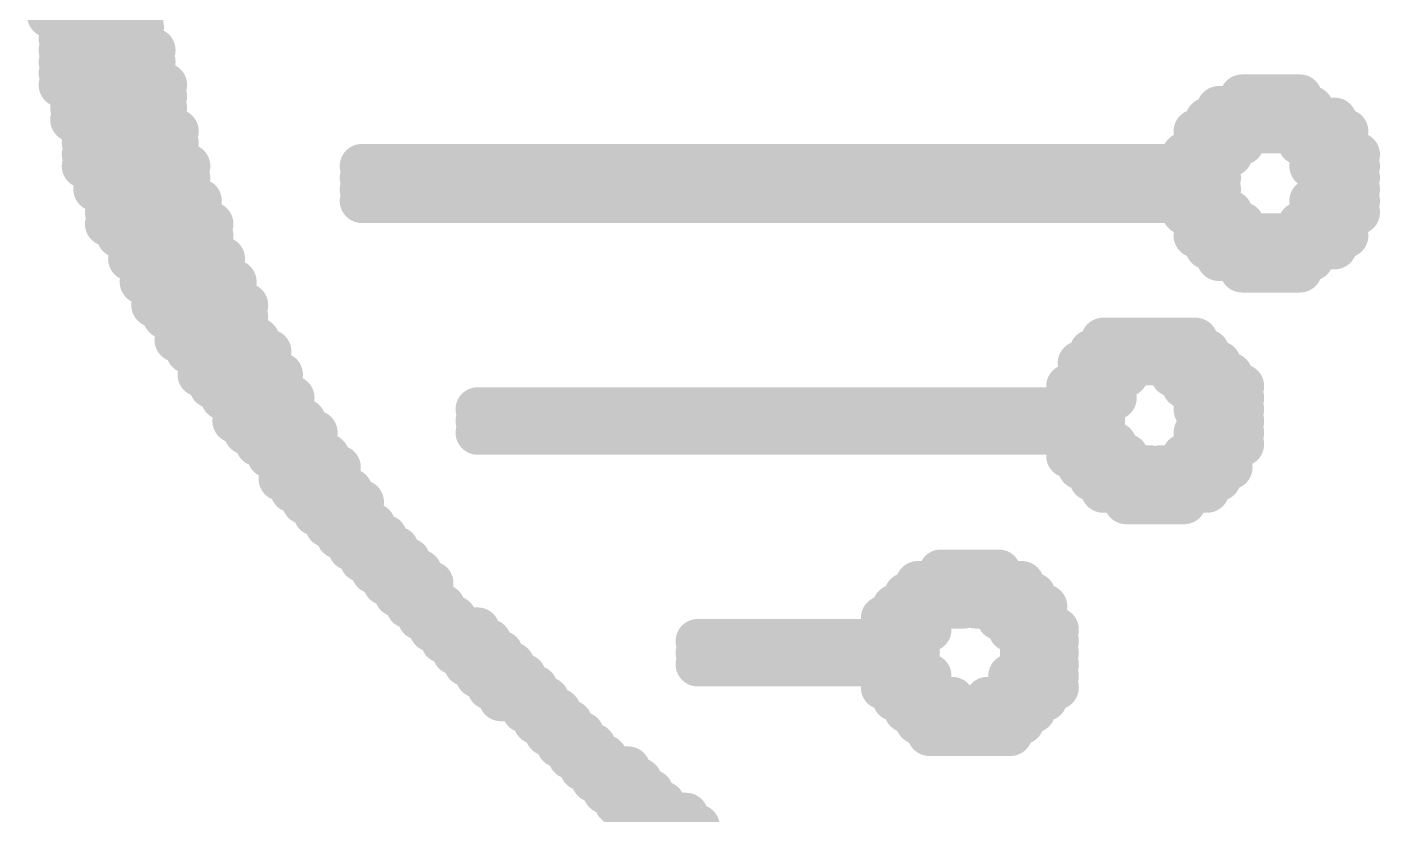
# Model space of a CAD drawing. Header units: inches. Extents: x -4.4 to 45.3, y -0.3 to 53.7.
# Drawn here: x 19.379 to 21.708, y 9.031 to 10.387 of the extents above; entities that cross this region are included whole.
import ezdxf

# ---------------------------------------------------------------- set-up
doc = ezdxf.new("R2010")
doc.units = ezdxf.units.IN
doc.layers.add('Bottom Overlay', color=54, linetype='Continuous')

msp = doc.modelspace()

# ---------------------------------------------------------------- linework, layer by layer
at = {"layer": 'Bottom Overlay', "const_width": 0.0762}
for points in [[(19.4168, 10.4069), (19.4766, 10.4069)], [(19.5364, 10.4069), (19.5763, 10.4069)], [(19.4367, 10.3869), (19.4766, 10.3869)], [(19.5364, 10.3869), (19.5763, 10.3869)], [(19.4367, 10.367), (19.4766, 10.367)], [(19.5364, 10.367), (19.5763, 10.367)], [(19.4367, 10.3471), (19.4766, 10.3471)], [(19.5563, 10.3471), (19.5962, 10.3471)], [(19.4367, 10.3271), (19.4965, 10.3271)], [(19.4367, 10.3072), (19.4965, 10.3072)], [(19.5563, 10.3271), (19.5962, 10.3271)], [(19.5563, 10.3072), (19.5962, 10.3072)], [(19.4367, 10.2872), (19.4965, 10.2872)], [(19.5563, 10.2872), (19.6162, 10.2872)], [(19.4566, 10.2673), (19.4965, 10.2673)], [(19.5563, 10.2673), (19.6162, 10.2673)], [(21.4706, 10.2673), (21.5703, 10.2673)], [(19.4566, 10.2474), (19.4965, 10.2474)], [(19.5763, 10.2474), (19.6162, 10.2474)], [(21.4307, 10.2474), (21.5902, 10.2474)], [(19.4566, 10.2274), (19.5165, 10.2274)], [(19.5763, 10.2274), (19.6162, 10.2274)], [(21.4108, 10.2274), (21.6301, 10.2274)], [(19.4766, 10.2075), (19.5165, 10.2075)], [(19.5763, 10.2075), (19.6361, 10.2075)], [(21.3908, 10.2075), (21.6501, 10.2075)], [(19.4766, 10.1875), (19.5165, 10.1875)], [(19.4766, 10.1676), (19.5364, 10.1676)], [(19.5962, 10.1875), (19.6361, 10.1875)], [(19.5962, 10.1676), (19.6361, 10.1676)], [(21.3709, 10.1676), (21.4507, 10.1676)], [(21.3908, 10.1875), (21.4706, 10.1875)], [(21.5703, 10.1875), (21.6501, 10.1875)], [(21.5902, 10.1676), (21.67, 10.1676)], [(19.4766, 10.1477), (19.5364, 10.1477)], [(19.5962, 10.1477), (19.656, 10.1477)], [(19.9552, 10.1477), (21.4307, 10.1477)], [(21.5902, 10.1477), (21.67, 10.1477)], [(19.4965, 10.1277), (19.5364, 10.1277)], [(19.5962, 10.1277), (19.656, 10.1277)], [(19.9552, 10.1277), (21.4307, 10.1277)], [(21.6102, 10.1277), (21.67, 10.1277)], [(19.4965, 10.1078), (19.5563, 10.1078)], [(19.6162, 10.1078), (19.656, 10.1078)], [(19.9552, 10.1078), (21.4307, 10.1078)], [(21.6102, 10.1078), (21.67, 10.1078)], [(19.5165, 10.0878), (19.5563, 10.0878)], [(19.6162, 10.0878), (19.676, 10.0878)], [(19.9552, 10.0878), (21.4307, 10.0878)], [(21.5902, 10.0878), (21.67, 10.0878)], [(19.5165, 10.0679), (19.5763, 10.0679)], [(19.6361, 10.0679), (19.676, 10.0679)], [(21.3709, 10.0679), (21.4507, 10.0679)], [(21.5902, 10.0679), (21.67, 10.0679)], [(19.5165, 10.048), (19.5763, 10.048)], [(19.5364, 10.028), (19.5962, 10.028)], [(19.6361, 10.048), (19.6959, 10.048)], [(19.6361, 10.028), (19.6959, 10.028)], [(21.3908, 10.048), (21.4706, 10.048)], [(21.3908, 10.028), (21.6501, 10.028)], [(21.5703, 10.048), (21.6501, 10.048)], [(19.5563, 10.0081), (19.5962, 10.0081)], [(19.656, 10.0081), (19.6959, 10.0081)], [(21.4108, 10.0081), (21.6301, 10.0081)], [(19.5563, 9.9881), (19.6162, 9.9881)], [(19.656, 9.9881), (19.7159, 9.9881)], [(21.4307, 9.9881), (21.5902, 9.9881)], [(19.5763, 9.9682), (19.6162, 9.9682)], [(19.676, 9.9682), (19.7159, 9.9682)], [(21.4706, 9.9682), (21.5703, 9.9682)], [(19.5763, 9.9483), (19.6361, 9.9483)], [(19.676, 9.9483), (19.7358, 9.9483)], [(19.5962, 9.9283), (19.656, 9.9283)], [(19.6959, 9.9283), (19.7358, 9.9283)], [(19.5962, 9.9084), (19.656, 9.9084)], [(19.6162, 9.8884), (19.676, 9.8884)], [(19.6959, 9.9084), (19.7557, 9.9084)], [(19.6959, 9.8884), (19.7557, 9.8884)], [(19.6361, 9.8685), (19.676, 9.8685)], [(19.7159, 9.8685), (19.7557, 9.8685)], [(19.6361, 9.8486), (19.6959, 9.8486)], [(19.7159, 9.8486), (19.7757, 9.8486)], [(21.2313, 9.8486), (21.3908, 9.8486)], [(19.656, 9.8286), (19.7159, 9.8286)], [(19.7358, 9.8286), (19.7956, 9.8286)], [(21.2114, 9.8286), (21.4108, 9.8286)], [(19.676, 9.8087), (19.7956, 9.8087)], [(21.1914, 9.8087), (21.4307, 9.8087)], [(19.676, 9.7887), (19.8156, 9.7887)], [(21.1914, 9.7887), (21.2712, 9.7887)], [(21.351, 9.7887), (21.4507, 9.7887)], [(19.6959, 9.7688), (19.8156, 9.7688)], [(19.7159, 9.7488), (19.8355, 9.7488)], [(21.1715, 9.7688), (21.2513, 9.7688)], [(21.1715, 9.7488), (21.2513, 9.7488)], [(21.3709, 9.7688), (21.4706, 9.7688)], [(21.3908, 9.7488), (21.4706, 9.7488)], [(19.7358, 9.7289), (19.8355, 9.7289)], [(20.1546, 9.7289), (21.2313, 9.7289)], [(21.3908, 9.7289), (21.4706, 9.7289)], [(19.7358, 9.709), (19.8555, 9.709)], [(20.1546, 9.709), (21.2313, 9.709)], [(21.4108, 9.709), (21.4706, 9.709)], [(19.7557, 9.689), (19.8754, 9.689)], [(20.1546, 9.689), (21.2313, 9.689)], [(21.3908, 9.689), (21.4706, 9.689)], [(19.7757, 9.6691), (19.8754, 9.6691)], [(21.1715, 9.6691), (21.2513, 9.6691)], [(21.3908, 9.6691), (21.4706, 9.6691)], [(19.7956, 9.6491), (19.8953, 9.6491)], [(19.8156, 9.6292), (19.9153, 9.6292)], [(21.1715, 9.6491), (21.2712, 9.6491)], [(21.1914, 9.6292), (21.3111, 9.6292)], [(21.331, 9.6292), (21.4507, 9.6292)], [(21.3709, 9.6491), (21.4507, 9.6491)], [(19.8156, 9.6093), (19.9153, 9.6093)], [(21.2114, 9.6093), (21.4307, 9.6093)], [(19.8355, 9.5893), (19.9352, 9.5893)], [(21.2313, 9.5893), (21.4108, 9.5893)], [(19.8555, 9.5694), (19.9552, 9.5694)], [(21.2712, 9.5694), (21.3709, 9.5694)], [(19.8754, 9.5494), (19.9552, 9.5494)], [(19.8953, 9.5295), (19.9751, 9.5295)], [(19.9153, 9.5096), (19.995, 9.5096)], [(19.9352, 9.4896), (20.015, 9.4896)], [(19.9552, 9.4697), (20.0349, 9.4697)], [(19.9751, 9.4497), (20.0549, 9.4497)], [(20.9522, 9.4497), (21.0519, 9.4497)], [(19.995, 9.4298), (20.0748, 9.4298)], [(20.9123, 9.4298), (21.0917, 9.4298)], [(20.015, 9.4099), (20.0748, 9.4099)], [(20.8923, 9.4099), (21.1117, 9.4099)], [(20.0349, 9.3899), (20.0947, 9.3899)], [(20.8724, 9.3899), (20.992, 9.3899)], [(21.012, 9.3899), (21.1316, 9.3899)], [(20.0549, 9.37), (20.1147, 9.37)], [(20.0748, 9.35), (20.1546, 9.35)], [(20.8525, 9.37), (20.9322, 9.37)], [(20.8525, 9.35), (20.9322, 9.35)], [(21.0519, 9.37), (21.1316, 9.37)], [(21.0718, 9.35), (21.1516, 9.35)], [(20.0947, 9.3301), (20.1745, 9.3301)], [(20.5334, 9.3301), (20.9123, 9.3301)], [(21.0917, 9.3301), (21.1516, 9.3301)], [(20.1147, 9.3102), (20.1944, 9.3102)], [(20.5334, 9.3102), (20.9123, 9.3102)], [(21.0917, 9.3102), (21.1516, 9.3102)], [(20.1346, 9.2902), (20.2144, 9.2902)], [(20.5334, 9.2902), (20.9123, 9.2902)], [(21.0917, 9.2902), (21.1516, 9.2902)], [(20.1546, 9.2703), (20.2343, 9.2703)], [(20.8525, 9.2703), (20.9322, 9.2703)], [(21.0718, 9.2703), (21.1516, 9.2703)], [(20.1745, 9.2503), (20.2543, 9.2503)], [(20.8525, 9.2503), (20.9322, 9.2503)], [(21.0718, 9.2503), (21.1516, 9.2503)], [(20.1944, 9.2304), (20.2742, 9.2304)], [(20.2343, 9.2105), (20.2941, 9.2105)], [(20.8724, 9.2304), (20.9721, 9.2304)], [(20.8923, 9.2105), (21.1117, 9.2105)], [(21.0319, 9.2304), (21.1316, 9.2304)], [(20.2543, 9.1905), (20.3141, 9.1905)], [(20.9123, 9.1905), (21.0917, 9.1905)], [(20.2742, 9.1706), (20.334, 9.1706)], [(20.9322, 9.1706), (21.0718, 9.1706)], [(20.2941, 9.1506), (20.354, 9.1506)], [(20.3141, 9.1307), (20.3739, 9.1307)], [(20.334, 9.1108), (20.4138, 9.1108)], [(20.354, 9.0908), (20.4337, 9.0908)], [(20.3739, 9.0709), (20.4537, 9.0709)], [(20.3938, 9.0509), (20.4736, 9.0509)], [(20.4138, 9.031), (20.5135, 9.031)], [(20.4337, 9.0111), (20.5334, 9.0111)]]:
    msp.add_lwpolyline(points, dxfattribs=at)
at = {"layer": 'Bottom Overlay', "const_width": 0.0381}
for points in [[(19.3977, 10.4069, 1), (19.4358, 10.4069, 1)], [(19.4575, 10.4069, 1), (19.4956, 10.4069, 1)], [(19.5174, 10.4069, 1), (19.5555, 10.4069, 1)], [(19.5572, 10.4069, 1), (19.5953, 10.4069, 1)], [(19.4177, 10.3869, 1), (19.4558, 10.3869, 1)], [(19.4575, 10.3869, 1), (19.4956, 10.3869, 1)], [(19.5174, 10.3869, 1), (19.5555, 10.3869, 1)], [(19.5572, 10.3869, 1), (19.5953, 10.3869, 1)], [(19.4177, 10.367, 1), (19.4558, 10.367, 1)], [(19.4575, 10.367, 1), (19.4956, 10.367, 1)], [(19.5174, 10.367, 1), (19.5555, 10.367, 1)], [(19.5572, 10.367, 1), (19.5953, 10.367, 1)], [(19.4177, 10.3471, 1), (19.4558, 10.3471, 1)], [(19.4575, 10.3471, 1), (19.4956, 10.3471, 1)], [(19.5373, 10.3471, 1), (19.5754, 10.3471, 1)], [(19.5772, 10.3471, 1), (19.6153, 10.3471, 1)], [(19.4177, 10.3271, 1), (19.4558, 10.3271, 1)], [(19.4177, 10.3072, 1), (19.4558, 10.3072, 1)], [(19.4775, 10.3271, 1), (19.5156, 10.3271, 1)], [(19.4775, 10.3072, 1), (19.5156, 10.3072, 1)], [(19.5373, 10.3271, 1), (19.5754, 10.3271, 1)], [(19.5373, 10.3072, 1), (19.5754, 10.3072, 1)], [(19.5772, 10.3271, 1), (19.6153, 10.3271, 1)], [(19.5772, 10.3072, 1), (19.6153, 10.3072, 1)], [(19.4177, 10.2872, 1), (19.4558, 10.2872, 1)], [(19.4775, 10.2872, 1), (19.5156, 10.2872, 1)], [(19.5373, 10.2872, 1), (19.5754, 10.2872, 1)], [(19.5971, 10.2872, 1), (19.6352, 10.2872, 1)], [(19.4376, 10.2673, 1), (19.4757, 10.2673, 1)], [(19.4775, 10.2673, 1), (19.5156, 10.2673, 1)], [(19.5373, 10.2673, 1), (19.5754, 10.2673, 1)], [(19.5971, 10.2673, 1), (19.6352, 10.2673, 1)], [(21.4516, 10.2673, 1), (21.4897, 10.2673, 1)], [(21.5513, 10.2673, 1), (21.5894, 10.2673, 1)], [(19.4376, 10.2474, 1), (19.4757, 10.2474, 1)], [(19.4775, 10.2474, 1), (19.5156, 10.2474, 1)], [(19.5572, 10.2474, 1), (19.5953, 10.2474, 1)], [(19.5971, 10.2474, 1), (19.6352, 10.2474, 1)], [(21.4117, 10.2474, 1), (21.4498, 10.2474, 1)], [(21.5712, 10.2474, 1), (21.6093, 10.2474, 1)], [(19.4376, 10.2274, 1), (19.4757, 10.2274, 1)], [(19.4974, 10.2274, 1), (19.5355, 10.2274, 1)], [(19.5572, 10.2274, 1), (19.5953, 10.2274, 1)], [(19.5971, 10.2274, 1), (19.6352, 10.2274, 1)], [(21.3917, 10.2274, 1), (21.4298, 10.2274, 1)], [(21.6111, 10.2274, 1), (21.6492, 10.2274, 1)], [(19.4575, 10.2075, 1), (19.4956, 10.2075, 1)], [(19.4974, 10.2075, 1), (19.5355, 10.2075, 1)], [(19.5572, 10.2075, 1), (19.5953, 10.2075, 1)], [(19.6171, 10.2075, 1), (19.6552, 10.2075, 1)], [(21.3718, 10.2075, 1), (21.4099, 10.2075, 1)], [(21.631, 10.2075, 1), (21.6691, 10.2075, 1)], [(19.4575, 10.1875, 1), (19.4956, 10.1875, 1)], [(19.4575, 10.1676, 1), (19.4956, 10.1676, 1)], [(19.4974, 10.1875, 1), (19.5355, 10.1875, 1)], [(19.5174, 10.1676, 1), (19.5555, 10.1676, 1)], [(19.5772, 10.1875, 1), (19.6153, 10.1875, 1)], [(19.5772, 10.1676, 1), (19.6153, 10.1676, 1)], [(19.6171, 10.1875, 1), (19.6552, 10.1875, 1)], [(19.6171, 10.1676, 1), (19.6552, 10.1676, 1)], [(21.3519, 10.1676, 1), (21.39, 10.1676, 1)], [(21.3718, 10.1875, 1), (21.4099, 10.1875, 1)], [(21.4316, 10.1676, 1), (21.4697, 10.1676, 1)], [(21.4516, 10.1875, 1), (21.4897, 10.1875, 1)], [(21.5513, 10.1875, 1), (21.5894, 10.1875, 1)], [(21.5712, 10.1676, 1), (21.6093, 10.1676, 1)], [(21.631, 10.1875, 1), (21.6691, 10.1875, 1)], [(21.651, 10.1676, 1), (21.6891, 10.1676, 1)], [(19.4575, 10.1477, 1), (19.4956, 10.1477, 1)], [(19.5174, 10.1477, 1), (19.5555, 10.1477, 1)], [(19.5772, 10.1477, 1), (19.6153, 10.1477, 1)], [(19.637, 10.1477, 1), (19.6751, 10.1477, 1)], [(19.9361, 10.1477, 1), (19.9742, 10.1477, 1)], [(21.4117, 10.1477, 1), (21.4498, 10.1477, 1)], [(21.5712, 10.1477, 1), (21.6093, 10.1477, 1)], [(21.651, 10.1477, 1), (21.6891, 10.1477, 1)], [(19.4775, 10.1277, 1), (19.5156, 10.1277, 1)], [(19.5174, 10.1277, 1), (19.5555, 10.1277, 1)], [(19.5772, 10.1277, 1), (19.6153, 10.1277, 1)], [(19.637, 10.1277, 1), (19.6751, 10.1277, 1)], [(19.9361, 10.1277, 1), (19.9742, 10.1277, 1)], [(21.4117, 10.1277, 1), (21.4498, 10.1277, 1)], [(21.5911, 10.1277, 1), (21.6292, 10.1277, 1)], [(21.651, 10.1277, 1), (21.6891, 10.1277, 1)], [(19.4775, 10.1078, 1), (19.5156, 10.1078, 1)], [(19.5373, 10.1078, 1), (19.5754, 10.1078, 1)], [(19.5971, 10.1078, 1), (19.6352, 10.1078, 1)], [(19.637, 10.1078, 1), (19.6751, 10.1078, 1)], [(19.9361, 10.1078, 1), (19.9742, 10.1078, 1)], [(21.4117, 10.1078, 1), (21.4498, 10.1078, 1)], [(21.5911, 10.1078, 1), (21.6292, 10.1078, 1)], [(21.651, 10.1078, 1), (21.6891, 10.1078, 1)], [(19.4974, 10.0878, 1), (19.5355, 10.0878, 1)], [(19.5373, 10.0878, 1), (19.5754, 10.0878, 1)], [(19.5971, 10.0878, 1), (19.6352, 10.0878, 1)], [(19.6569, 10.0878, 1), (19.695, 10.0878, 1)], [(19.9361, 10.0878, 1), (19.9742, 10.0878, 1)], [(21.4117, 10.0878, 1), (21.4498, 10.0878, 1)], [(21.5712, 10.0878, 1), (21.6093, 10.0878, 1)], [(21.651, 10.0878, 1), (21.6891, 10.0878, 1)], [(19.4974, 10.0679, 1), (19.5355, 10.0679, 1)], [(19.5572, 10.0679, 1), (19.5953, 10.0679, 1)], [(19.6171, 10.0679, 1), (19.6552, 10.0679, 1)], [(19.6569, 10.0679, 1), (19.695, 10.0679, 1)], [(21.3519, 10.0679, 1), (21.39, 10.0679, 1)], [(21.4316, 10.0679, 1), (21.4697, 10.0679, 1)], [(21.5712, 10.0679, 1), (21.6093, 10.0679, 1)], [(21.651, 10.0679, 1), (21.6891, 10.0679, 1)], [(19.4974, 10.048, 1), (19.5355, 10.048, 1)], [(19.5174, 10.028, 1), (19.5555, 10.028, 1)], [(19.5572, 10.048, 1), (19.5953, 10.048, 1)], [(19.5772, 10.028, 1), (19.6153, 10.028, 1)], [(19.6171, 10.048, 1), (19.6552, 10.048, 1)], [(19.6171, 10.028, 1), (19.6552, 10.028, 1)], [(19.6769, 10.048, 1), (19.715, 10.048, 1)], [(19.6769, 10.028, 1), (19.715, 10.028, 1)], [(21.3718, 10.048, 1), (21.4099, 10.048, 1)], [(21.3718, 10.028, 1), (21.4099, 10.028, 1)], [(21.4516, 10.048, 1), (21.4897, 10.048, 1)], [(21.5513, 10.048, 1), (21.5894, 10.048, 1)], [(21.631, 10.048, 1), (21.6691, 10.048, 1)], [(21.631, 10.028, 1), (21.6691, 10.028, 1)], [(19.5373, 10.0081, 1), (19.5754, 10.0081, 1)], [(19.5772, 10.0081, 1), (19.6153, 10.0081, 1)], [(19.637, 10.0081, 1), (19.6751, 10.0081, 1)], [(19.6769, 10.0081, 1), (19.715, 10.0081, 1)], [(21.3917, 10.0081, 1), (21.4298, 10.0081, 1)], [(21.6111, 10.0081, 1), (21.6492, 10.0081, 1)], [(19.5373, 9.9881, 1), (19.5754, 9.9881, 1)], [(19.5971, 9.9881, 1), (19.6352, 9.9881, 1)], [(19.637, 9.9881, 1), (19.6751, 9.9881, 1)], [(19.6968, 9.9881, 1), (19.7349, 9.9881, 1)], [(21.4117, 9.9881, 1), (21.4498, 9.9881, 1)], [(21.5712, 9.9881, 1), (21.6093, 9.9881, 1)], [(19.5572, 9.9682, 1), (19.5953, 9.9682, 1)], [(19.5971, 9.9682, 1), (19.6352, 9.9682, 1)], [(19.6569, 9.9682, 1), (19.695, 9.9682, 1)], [(19.6968, 9.9682, 1), (19.7349, 9.9682, 1)], [(21.4516, 9.9682, 1), (21.4897, 9.9682, 1)], [(21.5513, 9.9682, 1), (21.5894, 9.9682, 1)], [(19.5572, 9.9483, 1), (19.5953, 9.9483, 1)], [(19.6171, 9.9483, 1), (19.6552, 9.9483, 1)], [(19.6569, 9.9483, 1), (19.695, 9.9483, 1)], [(19.7168, 9.9483, 1), (19.7549, 9.9483, 1)], [(19.5772, 9.9283, 1), (19.6153, 9.9283, 1)], [(19.637, 9.9283, 1), (19.6751, 9.9283, 1)], [(19.6769, 9.9283, 1), (19.715, 9.9283, 1)], [(19.7168, 9.9283, 1), (19.7549, 9.9283, 1)], [(19.5772, 9.9084, 1), (19.6153, 9.9084, 1)], [(19.5971, 9.8884, 1), (19.6352, 9.8884, 1)], [(19.637, 9.9084, 1), (19.6751, 9.9084, 1)], [(19.6569, 9.8884, 1), (19.695, 9.8884, 1)], [(19.6769, 9.9084, 1), (19.715, 9.9084, 1)], [(19.6769, 9.8884, 1), (19.715, 9.8884, 1)], [(19.7367, 9.9084, 1), (19.7748, 9.9084, 1)], [(19.7367, 9.8884, 1), (19.7748, 9.8884, 1)], [(19.6171, 9.8685, 1), (19.6552, 9.8685, 1)], [(19.6569, 9.8685, 1), (19.695, 9.8685, 1)], [(19.6968, 9.8685, 1), (19.7349, 9.8685, 1)], [(19.7367, 9.8685, 1), (19.7748, 9.8685, 1)], [(19.6171, 9.8486, 1), (19.6552, 9.8486, 1)], [(19.6769, 9.8486, 1), (19.715, 9.8486, 1)], [(19.6968, 9.8486, 1), (19.7349, 9.8486, 1)], [(19.7566, 9.8486, 1), (19.7947, 9.8486, 1)], [(21.2123, 9.8486, 1), (21.2504, 9.8486, 1)], [(21.3718, 9.8486, 1), (21.4099, 9.8486, 1)], [(19.637, 9.8286, 1), (19.6751, 9.8286, 1)], [(19.6968, 9.8286, 1), (19.7349, 9.8286, 1)], [(19.7168, 9.8286, 1), (19.7549, 9.8286, 1)], [(19.7766, 9.8286, 1), (19.8147, 9.8286, 1)], [(21.1923, 9.8286, 1), (21.2304, 9.8286, 1)], [(21.3917, 9.8286, 1), (21.4298, 9.8286, 1)], [(19.6569, 9.8087, 1), (19.695, 9.8087, 1)], [(19.7766, 9.8087, 1), (19.8147, 9.8087, 1)], [(21.1724, 9.8087, 1), (21.2105, 9.8087, 1)], [(21.4117, 9.8087, 1), (21.4498, 9.8087, 1)], [(19.6569, 9.7887, 1), (19.695, 9.7887, 1)], [(19.7965, 9.7887, 1), (19.8346, 9.7887, 1)], [(21.1724, 9.7887, 1), (21.2105, 9.7887, 1)], [(21.2522, 9.7887, 1), (21.2903, 9.7887, 1)], [(21.3319, 9.7887, 1), (21.37, 9.7887, 1)], [(21.4316, 9.7887, 1), (21.4697, 9.7887, 1)], [(19.6769, 9.7688, 1), (19.715, 9.7688, 1)], [(19.6968, 9.7488, 1), (19.7349, 9.7488, 1)], [(19.7965, 9.7688, 1), (19.8346, 9.7688, 1)], [(19.8165, 9.7488, 1), (19.8546, 9.7488, 1)], [(21.1525, 9.7688, 1), (21.1906, 9.7688, 1)], [(21.1525, 9.7488, 1), (21.1906, 9.7488, 1)], [(21.2322, 9.7688, 1), (21.2703, 9.7688, 1)], [(21.2322, 9.7488, 1), (21.2703, 9.7488, 1)], [(21.3519, 9.7688, 1), (21.39, 9.7688, 1)], [(21.3718, 9.7488, 1), (21.4099, 9.7488, 1)], [(21.4516, 9.7688, 1), (21.4897, 9.7688, 1)], [(21.4516, 9.7488, 1), (21.4897, 9.7488, 1)], [(19.7168, 9.7289, 1), (19.7549, 9.7289, 1)], [(19.8165, 9.7289, 1), (19.8546, 9.7289, 1)], [(20.1355, 9.7289, 1), (20.1736, 9.7289, 1)], [(21.2123, 9.7289, 1), (21.2504, 9.7289, 1)], [(21.3718, 9.7289, 1), (21.4099, 9.7289, 1)], [(21.4516, 9.7289, 1), (21.4897, 9.7289, 1)], [(19.7168, 9.709, 1), (19.7549, 9.709, 1)], [(19.8364, 9.709, 1), (19.8745, 9.709, 1)], [(20.1355, 9.709, 1), (20.1736, 9.709, 1)], [(21.2123, 9.709, 1), (21.2504, 9.709, 1)], [(21.3917, 9.709, 1), (21.4298, 9.709, 1)], [(21.4516, 9.709, 1), (21.4897, 9.709, 1)], [(19.7367, 9.689, 1), (19.7748, 9.689, 1)], [(19.8563, 9.689, 1), (19.8944, 9.689, 1)], [(20.1355, 9.689, 1), (20.1736, 9.689, 1)], [(21.2123, 9.689, 1), (21.2504, 9.689, 1)], [(21.3718, 9.689, 1), (21.4099, 9.689, 1)], [(21.4516, 9.689, 1), (21.4897, 9.689, 1)], [(19.7566, 9.6691, 1), (19.7947, 9.6691, 1)], [(19.8563, 9.6691, 1), (19.8944, 9.6691, 1)], [(21.1525, 9.6691, 1), (21.1906, 9.6691, 1)], [(21.2322, 9.6691, 1), (21.2703, 9.6691, 1)], [(21.3718, 9.6691, 1), (21.4099, 9.6691, 1)], [(21.4516, 9.6691, 1), (21.4897, 9.6691, 1)], [(19.7766, 9.6491, 1), (19.8147, 9.6491, 1)], [(19.7965, 9.6292, 1), (19.8346, 9.6292, 1)], [(19.8763, 9.6491, 1), (19.9144, 9.6491, 1)], [(19.8962, 9.6292, 1), (19.9343, 9.6292, 1)], [(21.1525, 9.6491, 1), (21.1906, 9.6491, 1)], [(21.1724, 9.6292, 1), (21.2105, 9.6292, 1)], [(21.2522, 9.6491, 1), (21.2903, 9.6491, 1)], [(21.292, 9.6292, 1), (21.3301, 9.6292, 1)], [(21.312, 9.6292, 1), (21.3501, 9.6292, 1)], [(21.3519, 9.6491, 1), (21.39, 9.6491, 1)], [(21.4316, 9.6491, 1), (21.4697, 9.6491, 1)], [(21.4316, 9.6292, 1), (21.4697, 9.6292, 1)], [(19.7965, 9.6093, 1), (19.8346, 9.6093, 1)], [(19.8962, 9.6093, 1), (19.9343, 9.6093, 1)], [(21.1923, 9.6093, 1), (21.2304, 9.6093, 1)], [(21.4117, 9.6093, 1), (21.4498, 9.6093, 1)], [(19.8165, 9.5893, 1), (19.8546, 9.5893, 1)], [(19.9162, 9.5893, 1), (19.9543, 9.5893, 1)], [(21.2123, 9.5893, 1), (21.2504, 9.5893, 1)], [(21.3917, 9.5893, 1), (21.4298, 9.5893, 1)], [(19.8364, 9.5694, 1), (19.8745, 9.5694, 1)], [(19.9361, 9.5694, 1), (19.9742, 9.5694, 1)], [(21.2522, 9.5694, 1), (21.2903, 9.5694, 1)], [(21.3519, 9.5694, 1), (21.39, 9.5694, 1)], [(19.8563, 9.5494, 1), (19.8944, 9.5494, 1)], [(19.9361, 9.5494, 1), (19.9742, 9.5494, 1)], [(19.8763, 9.5295, 1), (19.9144, 9.5295, 1)], [(19.956, 9.5295, 1), (19.9941, 9.5295, 1)], [(19.8962, 9.5096, 1), (19.9343, 9.5096, 1)], [(19.9162, 9.4896, 1), (19.9543, 9.4896, 1)], [(19.976, 9.5096, 1), (20.0141, 9.5096, 1)], [(19.9959, 9.4896, 1), (20.034, 9.4896, 1)], [(19.9361, 9.4697, 1), (19.9742, 9.4697, 1)], [(20.0159, 9.4697, 1), (20.054, 9.4697, 1)], [(19.956, 9.4497, 1), (19.9941, 9.4497, 1)], [(20.0358, 9.4497, 1), (20.0739, 9.4497, 1)], [(20.9331, 9.4497, 1), (20.9712, 9.4497, 1)], [(21.0328, 9.4497, 1), (21.0709, 9.4497, 1)], [(19.976, 9.4298, 1), (20.0141, 9.4298, 1)], [(20.0557, 9.4298, 1), (20.0938, 9.4298, 1)], [(20.8932, 9.4298, 1), (20.9313, 9.4298, 1)], [(21.0727, 9.4298, 1), (21.1108, 9.4298, 1)], [(19.9959, 9.4099, 1), (20.034, 9.4099, 1)], [(20.0557, 9.4099, 1), (20.0938, 9.4099, 1)], [(20.8733, 9.4099, 1), (20.9114, 9.4099, 1)], [(21.0926, 9.4099, 1), (21.1307, 9.4099, 1)], [(20.0159, 9.3899, 1), (20.054, 9.3899, 1)], [(20.0757, 9.3899, 1), (20.1138, 9.3899, 1)], [(20.8533, 9.3899, 1), (20.8914, 9.3899, 1)], [(20.973, 9.3899, 1), (21.0111, 9.3899, 1)], [(20.9929, 9.3899, 1), (21.031, 9.3899, 1)], [(21.1126, 9.3899, 1), (21.1507, 9.3899, 1)], [(20.0358, 9.37, 1), (20.0739, 9.37, 1)], [(20.0557, 9.35, 1), (20.0938, 9.35, 1)], [(20.0956, 9.37, 1), (20.1337, 9.37, 1)], [(20.1355, 9.35, 1), (20.1736, 9.35, 1)], [(20.8334, 9.37, 1), (20.8715, 9.37, 1)], [(20.8334, 9.35, 1), (20.8715, 9.35, 1)], [(20.9132, 9.37, 1), (20.9513, 9.37, 1)], [(20.9132, 9.35, 1), (20.9513, 9.35, 1)], [(21.0328, 9.37, 1), (21.0709, 9.37, 1)], [(21.0528, 9.35, 1), (21.0909, 9.35, 1)], [(21.1126, 9.37, 1), (21.1507, 9.37, 1)], [(21.1325, 9.35, 1), (21.1706, 9.35, 1)], [(20.0757, 9.3301, 1), (20.1138, 9.3301, 1)], [(20.1554, 9.3301, 1), (20.1935, 9.3301, 1)], [(20.5144, 9.3301, 1), (20.5525, 9.3301, 1)], [(20.8932, 9.3301, 1), (20.9313, 9.3301, 1)], [(21.0727, 9.3301, 1), (21.1108, 9.3301, 1)], [(21.1325, 9.3301, 1), (21.1706, 9.3301, 1)], [(20.0956, 9.3102, 1), (20.1337, 9.3102, 1)], [(20.1754, 9.3102, 1), (20.2135, 9.3102, 1)], [(20.5144, 9.3102, 1), (20.5525, 9.3102, 1)], [(20.8932, 9.3102, 1), (20.9313, 9.3102, 1)], [(21.0727, 9.3102, 1), (21.1108, 9.3102, 1)], [(21.1325, 9.3102, 1), (21.1706, 9.3102, 1)], [(20.1156, 9.2902, 1), (20.1537, 9.2902, 1)], [(20.1953, 9.2902, 1), (20.2334, 9.2902, 1)], [(20.5144, 9.2902, 1), (20.5525, 9.2902, 1)], [(20.8932, 9.2902, 1), (20.9313, 9.2902, 1)], [(21.0727, 9.2902, 1), (21.1108, 9.2902, 1)], [(21.1325, 9.2902, 1), (21.1706, 9.2902, 1)], [(20.1355, 9.2703, 1), (20.1736, 9.2703, 1)], [(20.2153, 9.2703, 1), (20.2534, 9.2703, 1)], [(20.8334, 9.2703, 1), (20.8715, 9.2703, 1)], [(20.9132, 9.2703, 1), (20.9513, 9.2703, 1)], [(21.0528, 9.2703, 1), (21.0909, 9.2703, 1)], [(21.1325, 9.2703, 1), (21.1706, 9.2703, 1)], [(20.1554, 9.2503, 1), (20.1935, 9.2503, 1)], [(20.2352, 9.2503, 1), (20.2733, 9.2503, 1)], [(20.8334, 9.2503, 1), (20.8715, 9.2503, 1)], [(20.9132, 9.2503, 1), (20.9513, 9.2503, 1)], [(21.0528, 9.2503, 1), (21.0909, 9.2503, 1)], [(21.1325, 9.2503, 1), (21.1706, 9.2503, 1)], [(20.1754, 9.2304, 1), (20.2135, 9.2304, 1)], [(20.2153, 9.2105, 1), (20.2534, 9.2105, 1)], [(20.2551, 9.2304, 1), (20.2932, 9.2304, 1)], [(20.2751, 9.2105, 1), (20.3132, 9.2105, 1)], [(20.8533, 9.2304, 1), (20.8914, 9.2304, 1)], [(20.8733, 9.2105, 1), (20.9114, 9.2105, 1)], [(20.953, 9.2304, 1), (20.9911, 9.2304, 1)], [(21.0129, 9.2304, 1), (21.051, 9.2304, 1)], [(21.0926, 9.2105, 1), (21.1307, 9.2105, 1)], [(21.1126, 9.2304, 1), (21.1507, 9.2304, 1)], [(20.2352, 9.1905, 1), (20.2733, 9.1905, 1)], [(20.295, 9.1905, 1), (20.3331, 9.1905, 1)], [(20.8932, 9.1905, 1), (20.9313, 9.1905, 1)], [(21.0727, 9.1905, 1), (21.1108, 9.1905, 1)], [(20.2551, 9.1706, 1), (20.2932, 9.1706, 1)], [(20.315, 9.1706, 1), (20.3531, 9.1706, 1)], [(20.9132, 9.1706, 1), (20.9513, 9.1706, 1)], [(21.0528, 9.1706, 1), (21.0909, 9.1706, 1)], [(20.2751, 9.1506, 1), (20.3132, 9.1506, 1)], [(20.3349, 9.1506, 1), (20.373, 9.1506, 1)], [(20.295, 9.1307, 1), (20.3331, 9.1307, 1)], [(20.3548, 9.1307, 1), (20.3929, 9.1307, 1)], [(20.315, 9.1108, 1), (20.3531, 9.1108, 1)], [(20.3947, 9.1108, 1), (20.4328, 9.1108, 1)], [(20.3349, 9.0908, 1), (20.373, 9.0908, 1)], [(20.3548, 9.0709, 1), (20.3929, 9.0709, 1)], [(20.4147, 9.0908, 1), (20.4528, 9.0908, 1)], [(20.4346, 9.0709, 1), (20.4727, 9.0709, 1)], [(20.3748, 9.0509, 1), (20.4129, 9.0509, 1)], [(20.4545, 9.0509, 1), (20.4926, 9.0509, 1)], [(20.3947, 9.031, 1), (20.4328, 9.031, 1)], [(20.4944, 9.031, 1), (20.5325, 9.031, 1)], [(20.4147, 9.0111, 1), (20.4528, 9.0111, 1)], [(20.5144, 9.0111, 1), (20.5525, 9.0111, 1)]]:
    msp.add_lwpolyline(points, format="xyb", close=True, dxfattribs=at)

doc.saveas('drawing.dxf')
